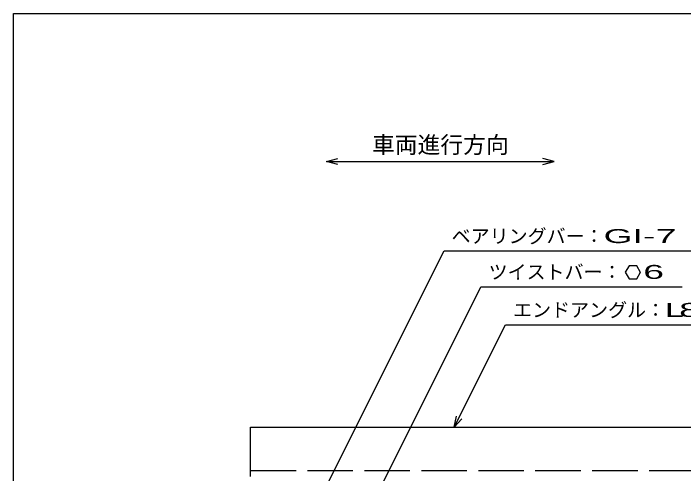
# Model space of a CAD drawing. Units: millimetres, scale not verified. Extents: x -1820 to 1731, y -1282 to 1054.
# Drawn here: x -1729 to -847, y 448 to 1054 of the extents above; entities that cross this region are included whole.
import ezdxf
from ezdxf.enums import TextEntityAlignment as Align

# ---------------------------------------------------------------- set-up
doc = ezdxf.new("R2010")
doc.units = ezdxf.units.MM
doc.header["$LTSCALE"] = 10
doc.linetypes.add('DASHED', pattern=[7.5, 6, -1.5])
for name, color, linetype, lineweight in [('0_2', 150, 'Continuous', 25), ('16', 3, 'Continuous', 25), ('22', 4, 'Continuous', 25)]:
    doc.layers.add(name, color=color, linetype=linetype, lineweight=lineweight)
doc.styles.add('ベクトル', font='')
doc.styles.get('ベクトル').set_extended_font_data('ベクトル')

msp = doc.modelspace()

# ---------------------------------------------------------------- linework, layer by layer
at = {"layer": '0_2'}
for p, q in [((-1729, -1146.5), (-1729, 1053.5)), ((-1729, 1053.5), (1731, 1053.5))]:
    msp.add_line(p, q, dxfattribs=at)
at = {"layer": '16'}
for p, q in [((-1417, 508.5), (-422, 508.5)), ((-1417, 443.5), (-1417, 508.5))]:
    msp.add_line(p, q, dxfattribs=at)
at = {"layer": '16', "linetype": 'DASHED'}
msp.add_line((-1417, 451.5), (-422, 451.5), dxfattribs=at)
at = {"layer": '22'}
for p, q in [((-1317, 858.5), (-1302, 862.5)), ((-1302, 854.5), (-1317, 858.5)), ((-1317, 858.5), (-1017, 858.5)), ((-1017, 858.5), (-1032, 862.5)), ((-1032, 854.5), (-1017, 858.5)), ((-1339.4, 386.25), (-1162.15, 740.75)), ((-1162.15, 740.75), (-702.15, 740.75)), ((-918.52, 721.27), (-923.52, 712.6)), ((-908.52, 721.27), (-918.52, 721.27)), ((-903.53, 712.5), (-908.52, 721.27)), ((-923.52, 712.6), (-918.52, 703.94)), ((-908.52, 703.94), (-903.52, 712.6)), ((-918.52, 703.94), (-908.52, 703.94)), ((-1254.65, 411.25), (-1113.53, 693.5)), ((-1113.53, 693.5), (-848.53, 693.5)), ((-1148.75, 508.5), (-1081.25, 643.5)), ((-1081.25, 643.5), (-641.25, 643.5)), ((-1148.75, 508.5), (-1145.75, 523.1)), ((-1148.75, 508.5), (-1138.75, 519.5))]:
    msp.add_line(p, q, dxfattribs=at)

# ---------------------------------------------------------------- texts
at = {"layer": '22', "color": 2, "style": 'ベクトル'}
for s, height, p in [('車両進行方向', 21.99, (-1257, 880.5)), ('ベアリングバー：', 18.33, (-1152.15, 760.25)), ('ツイストバー：', 18.33, (-1103.53, 713)), ('エンドアングル：', 18.33, (-1071.25, 663))]:
    msp.add_text(s, height=height, dxfattribs=at).set_placement(p, align=Align.MIDDLE_LEFT)
for s, width, p in [('GI-', 2, (-952.15, 760.25)), (' 7 ', 2, (-897.15, 760.25)), (' 6 ', 2, (-913.52, 713.1)), ('L', 1.8, (-871.25, 663)), (' 8 ', 2, (-866.25, 663))]:
    msp.add_text(s, height=18.33, dxfattribs=dict(at, width=width)).set_placement(p, align=Align.MIDDLE_LEFT)

doc.saveas('drawing.dxf')
